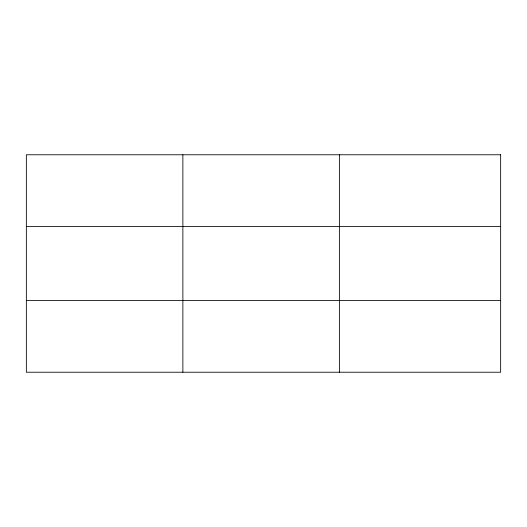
<?xml version="1.0" encoding="UTF-8"?>
<svg xmlns="http://www.w3.org/2000/svg" width="527" height="527" viewBox="0 0 527 527"><rect width="100%" height="100%" fill="white"/><g stroke="black" fill="none" stroke-linecap="round" stroke-linejoin="round"><path stroke-width="0.79" d="M182.869 154.773L182.869 372.227M339.388 154.773L339.388 372.227M26.35 226.531L500.65 226.531M26.35 300.469L500.65 300.469M500.65 154.773L500.65 372.227L26.35 372.227L26.35 154.773L500.65 154.773"/></g></svg>
